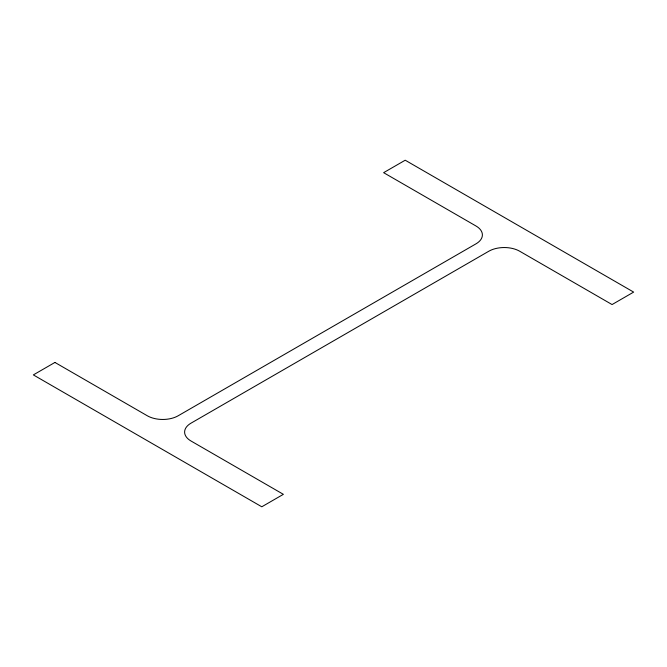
<?xml version="1.0" encoding="UTF-8"?>
<svg xmlns="http://www.w3.org/2000/svg" width="667" height="667" viewBox="0 0 667 667"><rect width="100%" height="100%" fill="white"/><g stroke="black" fill="none" stroke-linecap="round" stroke-linejoin="round"><path stroke-width="1" d="M54.936 362.439L33.35 374.904L261.789 506.787L283.375 494.33L191.012 441.004A21.844 12.615 0 0 1 191.012 423.161L488.803 251.234A21.844 12.615 0 0 1 519.701 251.234L612.064 304.561L633.65 292.096L405.211 160.213L383.625 172.67L475.988 225.996A21.844 12.615 0 0 1 475.988 243.839L178.197 415.766A21.844 12.615 0 0 1 147.299 415.766L54.936 362.439"/></g></svg>
